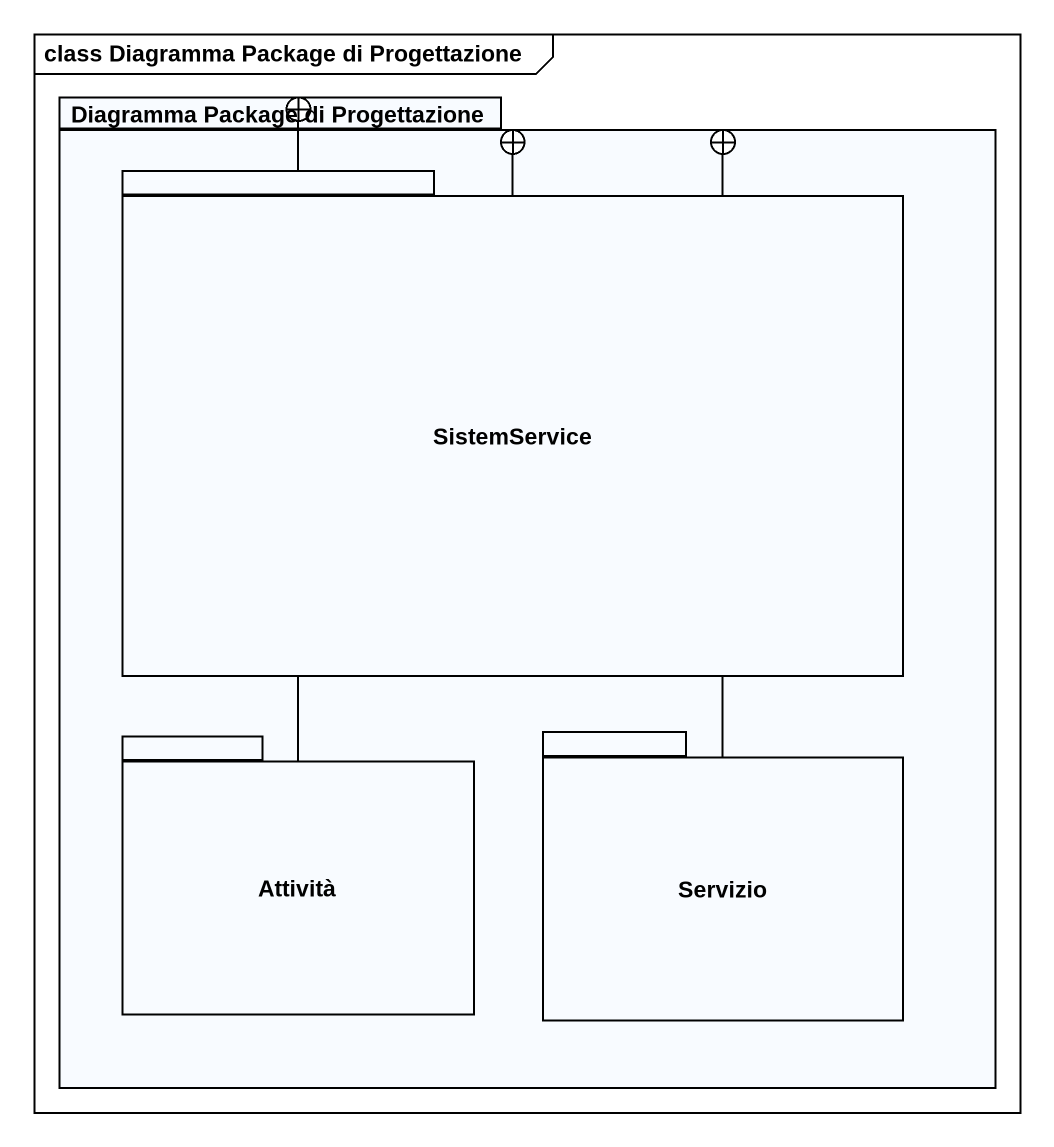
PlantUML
@startuml
mainframe class Diagramma Package di Progettazione
package "Diagramma Package di Progettazione" as Diagramma_Package_di {
  package SistemService {
  }
  package Attività {
  }
  package Servizio {
  }
}
SistemService --+ Diagramma_Package_di
Attività -up-+ Diagramma_Package_di
Servizio -up-+ Diagramma_Package_di
@enduml
